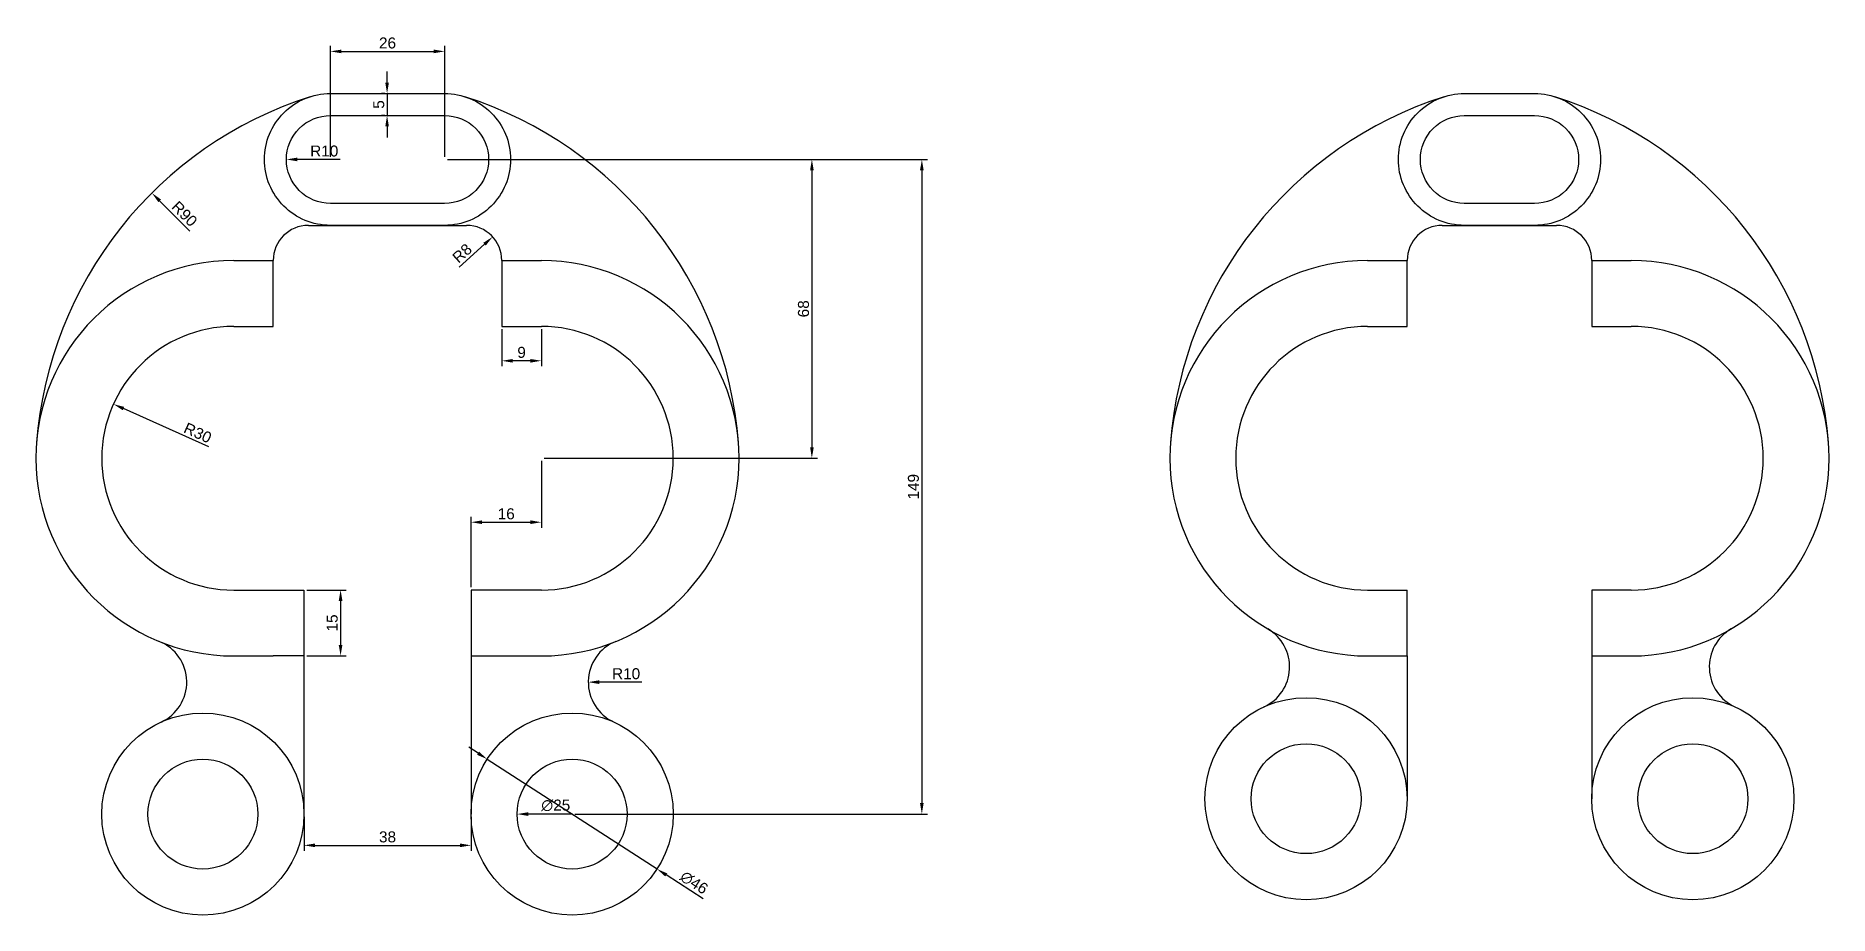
# Model space of a CAD drawing. Header units: millimetres. Extents: x 2209 to 2617, y 1686 to 1886.
import ezdxf

# ---------------------------------------------------------------- set-up
doc = ezdxf.new("R2010")
doc.units = ezdxf.units.MM
doc.layers.add('Layer1', color=1, linetype='Continuous')
doc.layers.add('Layer2', color=5, linetype='Continuous')
doc.styles.get("Standard").update_dxf_attribs({"font": 'arial.ttf'})
doc.dimstyles.new('ISO-25', dxfattribs={"dimtxt": 2.5, "dimasz": 2.5, "dimexe": 1.25, "dimexo": 0.625, "dimtad": 1, "dimtxsty": 'Standard', "dimcen": 2.5, "dimadec": 0, "dimazin": 0, "dimtfac": 1, "dimtmove": 0, "dimatfit": 3, "dimfxl": 1, "dimarcsym": 0})

# ---------------------------------------------------------------- blocks, each defined once
blk = doc.blocks.new('*D1')
at = {"layer": 'Defpoints', "color": 0, "transparency": 16777216}
for p in [(2226.23, 1802.08), (2253.59, 1789.77)]:
    blk.add_point(p, dxfattribs=at)
at = {"layer": 'Layer1', "color": 0, "lineweight": -2, "transparency": 16777216}
blk.add_line((2247.92, 1792.32), (2228.51, 1801.06), dxfattribs=at)
at = {"layer": 'Layer1', "color": 0, "transparency": 16777216}
blk.add_solid([(2228.68, 1801.44), (2228.34, 1800.68), (2226.23, 1802.08)], dxfattribs=at)
at = {"layer": 'Layer1', "color": 0, "transparency": 16777216, "insert": (2245.41, 1795.53), "char_height": 2.5, "attachment_point": 5, "rotation": 335.7575}
blk.add_mtext('R30', dxfattribs=at)
blk = doc.blocks.new('*D2')
at = {"layer": 'Defpoints', "color": 0, "transparency": 16777216}
for p in [(2323.59, 1789.77), (2323.59, 1775.2), (2307.59, 1759.77)]:
    blk.add_point(p, dxfattribs=at)
at = {"layer": 'Layer1', "color": 0, "lineweight": -2, "transparency": 16777216}
for p, q in [((2323.59, 1789.14), (2323.59, 1773.95)), ((2307.59, 1760.39), (2307.59, 1776.45)), ((2310.09, 1775.2), (2321.09, 1775.2))]:
    blk.add_line(p, q, dxfattribs=at)
at = {"layer": 'Layer1', "color": 0, "transparency": 16777216}
for points in [[(2310.09, 1775.62), (2310.09, 1774.78), (2307.59, 1775.2)], [(2321.09, 1775.62), (2321.09, 1774.78), (2323.59, 1775.2)]]:
    blk.add_solid(points, dxfattribs=at)
at = {"layer": 'Layer1', "color": 0, "transparency": 16777216, "insert": (2315.59, 1777.1), "char_height": 2.5, "attachment_point": 5}
blk.add_mtext('16', dxfattribs=at)
blk = doc.blocks.new('*D3')
at = {"layer": 'Defpoints', "color": 0, "transparency": 16777216}
for p in [(2314.59, 1819.77), (2323.59, 1819.77), (2314.59, 1811.94)]:
    blk.add_point(p, dxfattribs=at)
at = {"layer": 'Layer1', "color": 0, "lineweight": -2, "transparency": 16777216}
for p, q in [((2314.59, 1819.14), (2314.59, 1810.69)), ((2323.59, 1819.14), (2323.59, 1810.69)), ((2321.09, 1811.94), (2317.09, 1811.94))]:
    blk.add_line(p, q, dxfattribs=at)
at = {"layer": 'Layer1', "color": 0, "transparency": 16777216}
for points in [[(2317.09, 1812.35), (2317.09, 1811.52), (2314.59, 1811.94)], [(2321.09, 1812.35), (2321.09, 1811.52), (2323.59, 1811.94)]]:
    blk.add_solid(points, dxfattribs=at)
at = {"layer": 'Layer1', "color": 0, "transparency": 16777216, "insert": (2319.09, 1813.84), "char_height": 2.5, "attachment_point": 5}
blk.add_mtext('9', dxfattribs=at)
blk = doc.blocks.new('*D4')
at = {"layer": 'Defpoints', "color": 0, "transparency": 16777216}
for p in [(2312.5, 1840.15), (2306.59, 1834.77)]:
    blk.add_point(p, dxfattribs=at)
at = {"layer": 'Layer1', "color": 0, "lineweight": -2, "transparency": 16777216}
blk.add_line((2304.9, 1833.23), (2310.65, 1838.47), dxfattribs=at)
at = {"layer": 'Layer1', "color": 0, "transparency": 16777216}
blk.add_solid([(2310.37, 1838.78), (2310.93, 1838.16), (2312.5, 1840.15)], dxfattribs=at)
at = {"layer": 'Layer1', "color": 0, "transparency": 16777216, "insert": (2305.57, 1836.41), "char_height": 2.5, "attachment_point": 5, "rotation": 42.3332}
blk.add_mtext('R8', dxfattribs=at)
blk = doc.blocks.new('*D5')
at = {"layer": 'Defpoints', "color": 0, "transparency": 16777216}
for p in [(2265.59, 1857.77), (2275.59, 1857.77)]:
    blk.add_point(p, dxfattribs=at)
at = {"layer": 'Layer1', "color": 0, "lineweight": -2, "transparency": 16777216}
blk.add_line((2277.8, 1857.77), (2268.09, 1857.77), dxfattribs=at)
at = {"layer": 'Layer1', "color": 0, "transparency": 16777216}
blk.add_solid([(2268.09, 1858.18), (2268.09, 1857.35), (2265.59, 1857.77)], dxfattribs=at)
at = {"layer": 'Layer1', "color": 0, "transparency": 16777216, "insert": (2274.19, 1859.67), "char_height": 2.5, "attachment_point": 5}
blk.add_mtext('R10', dxfattribs=at)
blk = doc.blocks.new('*D6')
at = {"layer": 'Defpoints', "color": 0, "transparency": 16777216}
for p in [(2288.59, 1872.77), (2288.49, 1867.77), (2288.59, 1867.77)]:
    blk.add_point(p, dxfattribs=at)
at = {"layer": 'Layer1', "color": 0, "lineweight": -2, "transparency": 16777216}
for p, q in [((2288.49, 1875.27), (2288.49, 1877.77)), ((2287.96, 1872.77), (2287.24, 1872.77)), ((2288.49, 1872.77), (2288.49, 1867.77)), ((2287.96, 1867.77), (2287.24, 1867.77)), ((2288.49, 1865.27), (2288.49, 1862.77))]:
    blk.add_line(p, q, dxfattribs=at)
at = {"layer": 'Layer1', "color": 0, "transparency": 16777216}
for points in [[(2288.08, 1875.27), (2288.91, 1875.27), (2288.49, 1872.77)], [(2288.08, 1865.27), (2288.91, 1865.27), (2288.49, 1867.77)]]:
    blk.add_solid(points, dxfattribs=at)
at = {"layer": 'Layer1', "color": 0, "transparency": 16777216, "insert": (2286.6, 1870.27), "char_height": 2.5, "attachment_point": 5, "rotation": 90}
blk.add_mtext('5', dxfattribs=at)
blk = doc.blocks.new('*D7')
at = {"layer": 'Defpoints', "color": 0, "transparency": 16777216}
for p in [(2301.59, 1882.36), (2275.59, 1857.77), (2301.59, 1857.77)]:
    blk.add_point(p, dxfattribs=at)
at = {"layer": 'Layer1', "color": 0, "lineweight": -2, "transparency": 16777216}
for p, q in [((2275.59, 1858.39), (2275.59, 1883.61)), ((2278.09, 1882.36), (2299.09, 1882.36)), ((2301.59, 1858.39), (2301.59, 1883.61))]:
    blk.add_line(p, q, dxfattribs=at)
at = {"layer": 'Layer1', "color": 0, "transparency": 16777216}
for points in [[(2278.09, 1882.77), (2278.09, 1881.94), (2275.59, 1882.36)], [(2299.09, 1882.77), (2299.09, 1881.94), (2301.59, 1882.36)]]:
    blk.add_solid(points, dxfattribs=at)
at = {"layer": 'Layer1', "color": 0, "transparency": 16777216, "insert": (2288.59, 1884.26), "char_height": 2.5, "attachment_point": 5}
blk.add_mtext('26', dxfattribs=at)
blk = doc.blocks.new('*D8')
at = {"layer": 'Defpoints', "color": 0, "transparency": 16777216}
for p in [(2234.98, 1850.14), (2298.46, 1786.34)]:
    blk.add_point(p, dxfattribs=at)
at = {"layer": 'Layer1', "color": 0, "lineweight": -2, "transparency": 16777216}
blk.add_line((2243.59, 1841.48), (2236.74, 1848.36), dxfattribs=at)
at = {"layer": 'Layer1', "color": 0, "transparency": 16777216}
blk.add_solid([(2237.04, 1848.66), (2236.44, 1848.07), (2234.98, 1850.14)], dxfattribs=at)
at = {"layer": 'Layer1', "color": 0, "transparency": 16777216, "insert": (2242.4, 1845.38), "char_height": 2.5, "attachment_point": 5, "rotation": 314.8557}
blk.add_mtext('R90', dxfattribs=at)
blk = doc.blocks.new('*D9')
at = {"layer": 'Defpoints', "color": 0, "transparency": 16777216}
for p in [(2301.59, 1857.77), (2323.59, 1789.77), (2385.13, 1789.77)]:
    blk.add_point(p, dxfattribs=at)
at = {"layer": 'Layer1', "color": 0, "lineweight": -2, "transparency": 16777216}
for p, q in [((2302.21, 1857.77), (2386.38, 1857.77)), ((2385.13, 1855.27), (2385.13, 1792.27)), ((2324.21, 1789.77), (2386.38, 1789.77))]:
    blk.add_line(p, q, dxfattribs=at)
at = {"layer": 'Layer1', "color": 0, "transparency": 16777216}
for points in [[(2384.72, 1855.27), (2385.55, 1855.27), (2385.13, 1857.77)], [(2384.72, 1792.27), (2385.55, 1792.27), (2385.13, 1789.77)]]:
    blk.add_solid(points, dxfattribs=at)
at = {"layer": 'Layer1', "color": 0, "transparency": 16777216, "insert": (2383.23, 1823.77), "char_height": 2.5, "attachment_point": 5, "rotation": 90}
blk.add_mtext('68', dxfattribs=at)
blk = doc.blocks.new('*D11')
at = {"layer": 'Defpoints', "color": 0, "transparency": 16777216}
for p in [(2301.59, 1857.77), (2330.59, 1708.77), (2410.15, 1708.77)]:
    blk.add_point(p, dxfattribs=at)
at = {"layer": 'Layer1', "color": 0, "lineweight": -2, "transparency": 16777216}
for p, q in [((2302.21, 1857.77), (2411.4, 1857.77)), ((2410.15, 1855.27), (2410.15, 1711.27)), ((2331.21, 1708.77), (2411.4, 1708.77))]:
    blk.add_line(p, q, dxfattribs=at)
at = {"layer": 'Layer1', "color": 0, "transparency": 16777216}
for points in [[(2409.73, 1855.27), (2410.56, 1855.27), (2410.15, 1857.77)], [(2409.73, 1711.27), (2410.56, 1711.27), (2410.15, 1708.77)]]:
    blk.add_solid(points, dxfattribs=at)
at = {"layer": 'Layer1', "color": 0, "transparency": 16777216, "insert": (2408.24, 1783.27), "char_height": 2.5, "attachment_point": 5, "rotation": 90}
blk.add_mtext('149', dxfattribs=at)
blk = doc.blocks.new('*D12')
at = {"layer": 'Defpoints', "color": 0, "transparency": 16777216}
for p in [(2269.59, 1708.77), (2307.59, 1708.77), (2307.59, 1701.65)]:
    blk.add_point(p, dxfattribs=at)
at = {"layer": 'Layer1', "color": 0, "lineweight": -2, "transparency": 16777216}
for p, q in [((2269.59, 1708.14), (2269.59, 1700.4)), ((2307.59, 1708.14), (2307.59, 1700.4)), ((2272.09, 1701.65), (2305.09, 1701.65))]:
    blk.add_line(p, q, dxfattribs=at)
at = {"layer": 'Layer1', "color": 0, "transparency": 16777216}
for points in [[(2272.09, 1702.07), (2272.09, 1701.24), (2269.59, 1701.65)], [(2305.09, 1702.07), (2305.09, 1701.24), (2307.59, 1701.65)]]:
    blk.add_solid(points, dxfattribs=at)
at = {"layer": 'Layer1', "color": 0, "transparency": 16777216, "insert": (2288.59, 1703.56), "char_height": 2.5, "attachment_point": 5}
blk.add_mtext('38', dxfattribs=at)
blk = doc.blocks.new('*D13')
at = {"layer": 'Defpoints', "color": 0, "transparency": 16777216}
for p in [(2318.09, 1708.77), (2343.09, 1708.77)]:
    blk.add_point(p, dxfattribs=at)
at = {"layer": 'Layer1', "color": 0, "lineweight": -2, "transparency": 16777216}
blk.add_line((2330.66, 1708.77), (2320.59, 1708.77), dxfattribs=at)
at = {"layer": 'Layer1', "color": 0, "transparency": 16777216}
blk.add_solid([(2320.59, 1709.18), (2320.59, 1708.35), (2318.09, 1708.77)], dxfattribs=at)
at = {"layer": 'Layer1', "color": 0, "transparency": 16777216, "insert": (2326.87, 1710.74), "char_height": 2.5, "attachment_point": 5}
blk.add_mtext('∅25', dxfattribs=at)
blk = doc.blocks.new('*D15')
at = {"layer": 'Defpoints', "color": 0, "transparency": 16777216}
for p in [(2334.26, 1738.8), (2344.26, 1738.8)]:
    blk.add_point(p, dxfattribs=at)
at = {"layer": 'Layer1', "color": 0, "lineweight": -2, "transparency": 16777216}
blk.add_line((2346.48, 1738.8), (2336.76, 1738.8), dxfattribs=at)
at = {"layer": 'Layer1', "color": 0, "transparency": 16777216}
blk.add_solid([(2336.76, 1739.22), (2336.76, 1738.38), (2334.26, 1738.8)], dxfattribs=at)
at = {"layer": 'Layer1', "color": 0, "transparency": 16777216, "insert": (2342.87, 1740.7), "char_height": 2.5, "attachment_point": 5}
blk.add_mtext('R10', dxfattribs=at)
blk = doc.blocks.new('*D16')
at = {"layer": 'Defpoints', "color": 0, "transparency": 16777216}
for p in [(2269.59, 1759.77), (2269.59, 1744.77), (2277.91, 1744.77)]:
    blk.add_point(p, dxfattribs=at)
at = {"layer": 'Layer1', "color": 0, "lineweight": -2, "transparency": 16777216}
for p, q in [((2270.21, 1759.77), (2279.16, 1759.77)), ((2277.91, 1757.27), (2277.91, 1747.27)), ((2270.21, 1744.77), (2279.16, 1744.77))]:
    blk.add_line(p, q, dxfattribs=at)
at = {"layer": 'Layer1', "color": 0, "transparency": 16777216}
for points in [[(2277.49, 1757.27), (2278.33, 1757.27), (2277.91, 1759.77)], [(2277.49, 1747.27), (2278.33, 1747.27), (2277.91, 1744.77)]]:
    blk.add_solid(points, dxfattribs=at)
at = {"layer": 'Layer1', "color": 0, "transparency": 16777216, "insert": (2276.01, 1752.27), "char_height": 2.5, "attachment_point": 5, "rotation": 90}
blk.add_mtext('15', dxfattribs=at)
blk = doc.blocks.new('*D17')
at = {"layer": 'Defpoints', "color": 0, "transparency": 16777216}
for p in [(2311.28, 1721.26), (2349.9, 1696.27)]:
    blk.add_point(p, dxfattribs=at)
at = {"layer": 'Layer1', "color": 0, "lineweight": -2, "transparency": 16777216}
for p, q in [((2309.18, 1722.62), (2307.08, 1723.98)), ((2311.28, 1721.26), (2349.9, 1696.27)), ((2360.43, 1689.45), (2351.99, 1694.91))]:
    blk.add_line(p, q, dxfattribs=at)
at = {"layer": 'Layer1', "color": 0, "transparency": 16777216}
for points in [[(2309.41, 1722.97), (2308.95, 1722.27), (2311.28, 1721.26)], [(2352.22, 1695.26), (2351.77, 1694.56), (2349.9, 1696.27)]]:
    blk.add_solid(points, dxfattribs=at)
at = {"layer": 'Layer1', "color": 0, "transparency": 16777216, "insert": (2358.33, 1693.16), "char_height": 2.5, "attachment_point": 5, "rotation": 327.0904}
blk.add_mtext('∅46', dxfattribs=at)

msp = doc.modelspace()

# ---------------------------------------------------------------- linework, layer by layer
at = {"layer": 'Layer1'}
for p, q in [((2270.587, 1842.765), (2306.587, 1842.765)), ((2253.587, 1834.765), (2262.587, 1834.765)), ((2262.587, 1819.765), (2262.587, 1834.765)), ((2314.587, 1834.765), (2314.587, 1819.765)), ((2314.587, 1834.765), (2323.587, 1834.765)), ((2253.587, 1819.765), (2262.587, 1819.765)), ((2314.587, 1819.765), (2323.587, 1819.765)), ((2253.587, 1759.765), (2262.587, 1759.765)), ((2262.587, 1759.765), (2269.587, 1759.765)), ((2269.587, 1759.765), (2269.587, 1744.765)), ((2323.587, 1759.765), (2307.587, 1759.765)), ((2307.587, 1759.765), (2307.587, 1744.765)), ((2253.587, 1744.765), (2262.587, 1744.765)), ((2269.587, 1744.765), (2262.587, 1744.765)), ((2269.587, 1744.765), (2269.587, 1712.265)), ((2307.587, 1744.765), (2307.587, 1712.265)), ((2307.587, 1744.765), (2323.587, 1744.765)), ((2314.587, 1744.765), (2323.587, 1744.765)), ((2269.587, 1712.265), (2269.587, 1708.765)), ((2307.587, 1712.265), (2307.587, 1708.765))]:
    msp.add_line(p, q, dxfattribs=at)
for points in [[(2275.587, 1872.765), (2301.587, 1872.765, -0.4142136), (2316.587, 1857.765, -0.4142136), (2301.587, 1842.765), (2275.587, 1842.765, -0.4142136), (2260.587, 1857.765, -0.4142136)], [(2275.587, 1867.765), (2301.587, 1867.765, -0.4142136), (2311.587, 1857.765), (2311.587, 1857.765, -0.4142136), (2301.587, 1847.765), (2275.587, 1847.765, -0.4142136), (2265.587, 1857.765), (2265.587, 1857.765, -0.4142136)]]:
    msp.add_lwpolyline(points, format="xyb", close=True, dxfattribs=at)
for centre, radius in [((2246.587, 1708.765), 23), ((2330.587, 1708.765), 23), ((2246.587, 1708.765), 12.5), ((2330.587, 1708.765), 12.5)]:
    msp.add_circle(centre, radius, dxfattribs=at)
for centre, radius, start, end in [((2298.456, 1786.337), 90, 107.75353, 175.63075), ((2278.718, 1786.337), 90, 4.36925, 72.24647), ((2270.587, 1834.765), 8, 90, 180), ((2306.587, 1834.765), 8, 0, 90), ((2253.587, 1789.765), 45, 90, 270), ((2323.587, 1789.765), 45, 270, 90), ((2253.587, 1789.765), 30, 90, 270), ((2323.587, 1789.765), 30, 270, 90), ((2232.913, 1738.799), 10, 294.47967, 67.92036), ((2344.261, 1738.799), 10, 112.07964, 245.52033)]:
    msp.add_arc(centre, radius, start, end, dxfattribs=at)
at = {"layer": 'Layer2'}
for p, q in [((2528.556, 1842.765), (2554.556, 1842.765)), ((2511.556, 1834.765), (2520.556, 1834.765)), ((2520.556, 1819.765), (2520.556, 1834.765)), ((2562.556, 1834.765), (2562.556, 1819.765)), ((2562.556, 1834.765), (2571.556, 1834.765)), ((2511.556, 1819.765), (2520.556, 1819.765)), ((2562.556, 1819.765), (2571.556, 1819.765)), ((2511.556, 1759.765), (2520.556, 1759.765)), ((2520.556, 1744.765), (2520.556, 1759.765)), ((2571.556, 1759.765), (2562.556, 1759.765)), ((2562.556, 1759.765), (2562.556, 1744.765)), ((2511.556, 1744.765), (2520.556, 1744.765)), ((2520.556, 1744.765), (2520.556, 1712.265)), ((2562.556, 1744.765), (2571.556, 1744.765)), ((2562.556, 1744.765), (2562.556, 1712.265))]:
    msp.add_line(p, q, dxfattribs=at)
for points in [[(2533.556, 1872.765), (2549.556, 1872.765, -0.4142136), (2564.556, 1857.765, -0.4142136), (2549.556, 1842.765), (2533.556, 1842.765, -0.4142136), (2518.556, 1857.765, -0.4142136)], [(2533.556, 1867.765), (2549.556, 1867.765, -0.4142136), (2559.556, 1857.765), (2559.556, 1857.765, -0.4142136), (2549.556, 1847.765), (2533.556, 1847.765, -0.4142136), (2523.556, 1857.765), (2523.556, 1857.765, -0.4142136)]]:
    msp.add_lwpolyline(points, format="xyb", close=True, dxfattribs=at)
for centre, radius in [((2497.556, 1712.265), 23), ((2585.556, 1712.265), 23), ((2497.556, 1712.265), 12.5), ((2585.556, 1712.265), 12.5)]:
    msp.add_circle(centre, radius, dxfattribs=at)
for centre, radius, start, end in [((2556.425, 1786.337), 90, 107.75353, 175.63075), ((2526.687, 1786.337), 90, 4.36925, 72.24647), ((2528.556, 1834.765), 8, 90, 180), ((2554.556, 1834.765), 8, 0, 90), ((2511.556, 1789.765), 45, 90, 270), ((2571.556, 1789.765), 45, 270, 90), ((2511.556, 1789.765), 30, 90, 270), ((2571.556, 1789.765), 30, 270, 90), ((2483.82, 1742.271), 10, 294.59709, 59.71602), ((2599.292, 1742.271), 10, 120.28398, 245.40291)]:
    msp.add_arc(centre, radius, start, end, dxfattribs=at)

# ---------------------------------------------------------------- dimensions: what is measured, and where the dimension line sits
at = {"layer": 'Layer1', "color": 3}
for base, p1, p2, picture, middle in [((2301.587, 1882.355), (2275.587, 1857.765), (2301.587, 1857.765), '*D7', (2288.587, 1884.256)), ((2314.587, 1811.938), (2323.587, 1819.765), (2314.587, 1819.765), '*D3', (2319.087, 1813.839)), ((2323.587, 1775.201), (2307.587, 1759.765), (2323.587, 1789.765), '*D2', (2315.587, 1777.102)), ((2307.587, 1701.655), (2269.587, 1708.765), (2307.587, 1708.765), '*D12', (2288.587, 1703.557))]:
    dim = msp.add_linear_dim(base=base, p1=p1, p2=p2, dimstyle='ISO-25', dxfattribs=at)
    dim.commit()
    dim.dimension.update_dxf_attribs({"geometry": picture, "text_midpoint": middle})
for base, p1, p2, picture, middle in [((2288.493, 1867.765), (2288.587, 1872.765), (2288.587, 1867.765), '*D6', (2286.597, 1870.265)), ((2385.133, 1789.765), (2301.587, 1857.765), (2323.587, 1789.765), '*D9', (2383.232, 1823.765)), ((2410.146, 1708.765), (2301.587, 1857.765), (2330.587, 1708.765), '*D11', (2408.244, 1783.265)), ((2277.909, 1744.765), (2269.587, 1759.765), (2269.587, 1744.765), '*D16', (2276.007, 1752.265))]:
    dim = msp.add_linear_dim(base=base, p1=p1, p2=p2, angle=90, dimstyle='ISO-25', dxfattribs=at)
    dim.commit()
    dim.dimension.update_dxf_attribs({"geometry": picture, "text_midpoint": middle})
for center, mpoint, picture, middle in [((2275.587, 1857.765), (2265.587, 1857.765), '*D5', (2274.194, 1857.765)), ((2298.456, 1786.337), (2234.977, 1850.137), '*D8', (2241.048, 1844.035)), ((2306.587, 1834.765), (2312.501, 1840.153), '*D4', (2306.851, 1835.006)), ((2253.587, 1789.765), (2226.232, 1802.083), '*D1', (2244.627, 1793.8)), ((2344.261, 1738.799), (2334.261, 1738.799), '*D15', (2342.869, 1738.799))]:
    dim = msp.add_radius_dim(center=center, mpoint=mpoint, dimstyle='ISO-25', dxfattribs=at)
    dim.commit()
    dim.dimension.update_dxf_attribs({"geometry": picture, "text_midpoint": middle, "dimtype": 164})
dim = msp.add_diameter_dim_2p(p1=(2311.278, 1721.262), p2=(2349.896, 1696.269), dimstyle='ISO-25', dxfattribs=at)
dim.commit()
dim.dimension.update_dxf_attribs({"geometry": '*D17', "text_midpoint": (2358.334, 1693.157)})
dim = msp.add_diameter_dim_2p(p1=(2343.087, 1708.765), p2=(2318.087, 1708.765), dimstyle='ISO-25', dxfattribs=at)
dim.commit()
dim.dimension.update_dxf_attribs({"geometry": '*D13', "text_midpoint": (2326.872, 1708.765), "dimtype": 163})

doc.saveas('drawing.dxf')
